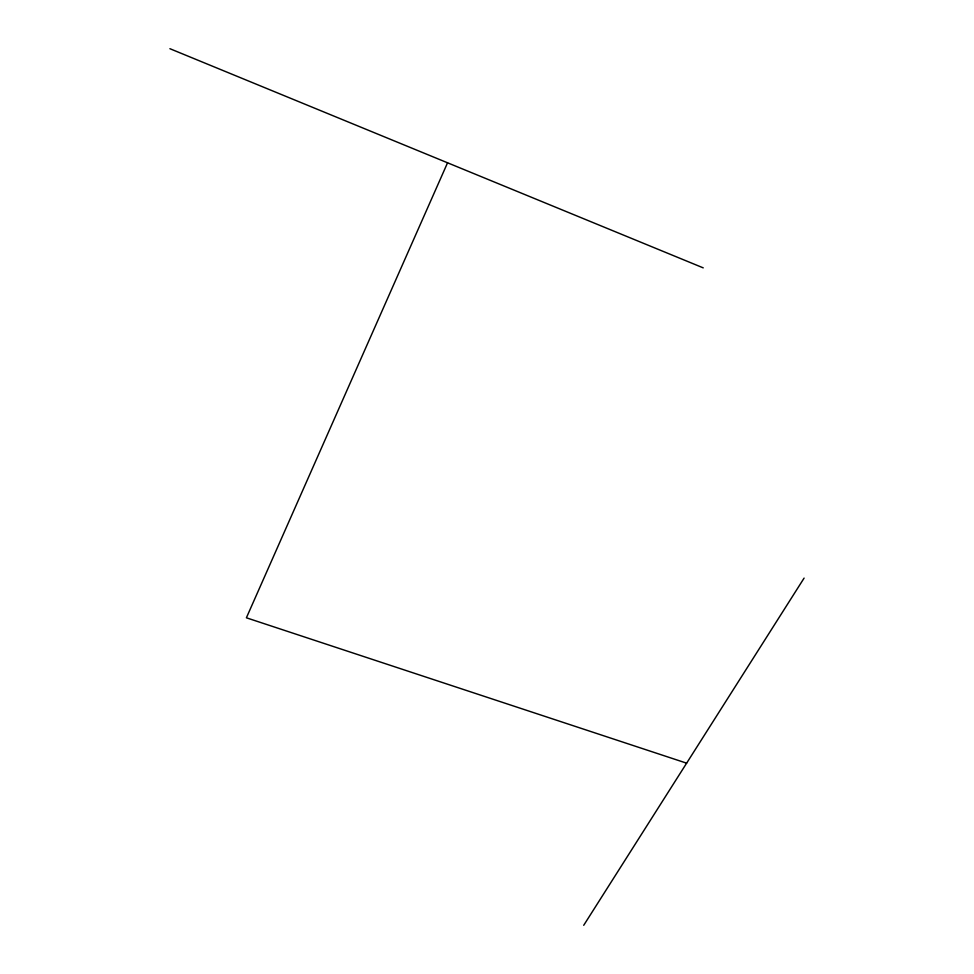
<?xml version="1.0" encoding="UTF-8"?>
<svg xmlns="http://www.w3.org/2000/svg" width="974" height="974" viewBox="0 0 974 974"><rect width="100%" height="100%" fill="white"/><g stroke="black" fill="none" stroke-linecap="round" stroke-linejoin="round"><path stroke-width="1.46" d="M447.553 162.792L246.398 617.796L686.633 763.166M583.718 925.3L804.098 578.106M169.902 48.7L703.228 267.862"/></g></svg>
